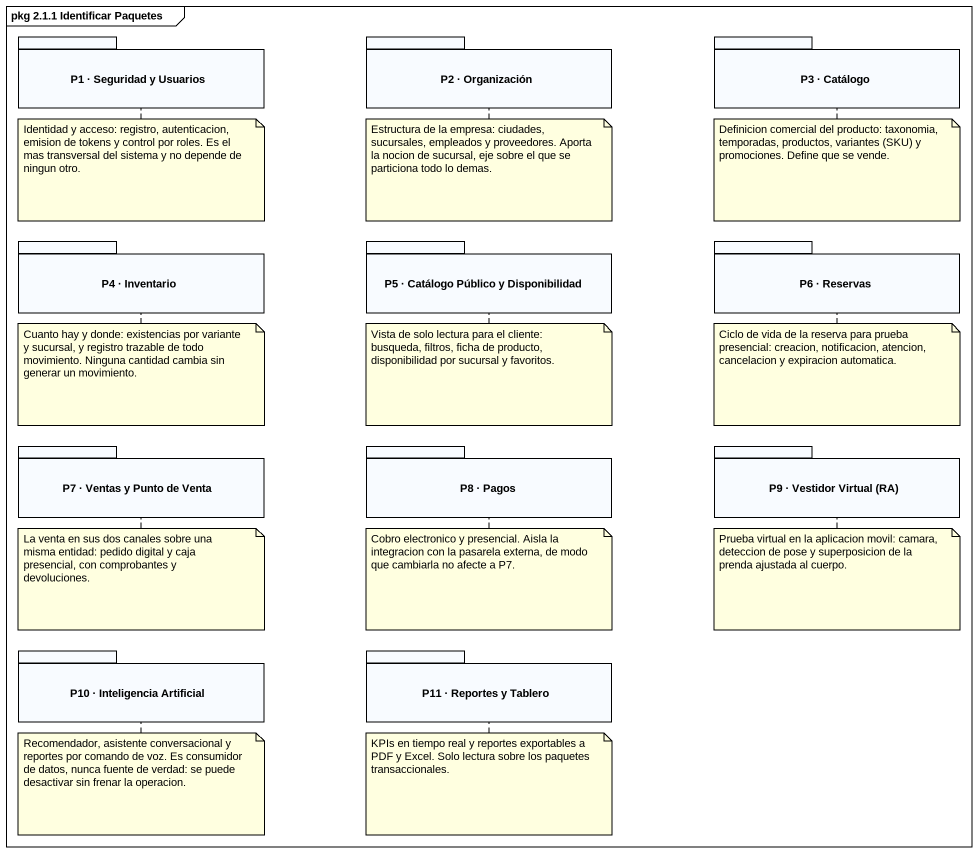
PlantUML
@startuml
mainframe pkg 2.1.1 Identificar Paquetes
package "P1 · Seguridad y Usuarios" as P1_Seguridad_y_Usuarios {
}
package "P2 · Organización" as P2_Organización {
}
package "P3 · Catálogo" as P3_Catálogo {
}
package "P4 · Inventario" as P4_Inventario {
}
package "P5 · Catálogo Público y Disponibilidad" as P5_Catálogo_Público_y {
}
package "P6 · Reservas" as P6_Reservas {
}
package "P7 · Ventas y Punto de Venta" as P7_Ventas_y_Punto_de_Venta {
}
package "P8 · Pagos" as P8_Pagos {
}
package "P9 · Vestidor Virtual (RA)" as P9_Vestidor_Virtual_RA {
}
package "P10 · Inteligencia Artificial" as P10_Inteligencia_Artificial {
}
package "P11 · Reportes y Tablero" as P11_Reportes_y_Tablero {
}
note bottom of P1_Seguridad_y_Usuarios : Identidad y acceso: registro, autenticacion, emision de tokens y control por roles. Es el mas transversal del sistema y no depende de ningun otro.
note bottom of P2_Organización : Estructura de la empresa: ciudades, sucursales, empleados y proveedores. Aporta la nocion de sucursal, eje sobre el que se particiona todo lo demas.
note bottom of P3_Catálogo : Definicion comercial del producto: taxonomia, temporadas, productos, variantes (SKU) y promociones. Define que se vende.
note bottom of P4_Inventario : Cuanto hay y donde: existencias por variante y sucursal, y registro trazable de todo movimiento. Ninguna cantidad cambia sin generar un movimiento.
note bottom of P5_Catálogo_Público_y : Vista de solo lectura para el cliente: busqueda, filtros, ficha de producto, disponibilidad por sucursal y favoritos.
note bottom of P6_Reservas : Ciclo de vida de la reserva para prueba presencial: creacion, notificacion, atencion, cancelacion y expiracion automatica.
note bottom of P7_Ventas_y_Punto_de_Venta : La venta en sus dos canales sobre una misma entidad: pedido digital y caja presencial, con comprobantes y devoluciones.
note bottom of P8_Pagos : Cobro electronico y presencial. Aisla la integracion con la pasarela externa, de modo que cambiarla no afecte a P7.
note bottom of P9_Vestidor_Virtual_RA : Prueba virtual en la aplicacion movil: camara, deteccion de pose y superposicion de la prenda ajustada al cuerpo.
note bottom of P10_Inteligencia_Artificial : Recomendador, asistente conversacional y reportes por comando de voz. Es consumidor de datos, nunca fuente de verdad: se puede desactivar sin frenar la operacion.
note bottom of P11_Reportes_y_Tablero : KPIs en tiempo real y reportes exportables a PDF y Excel. Solo lectura sobre los paquetes transaccionales.
@enduml
